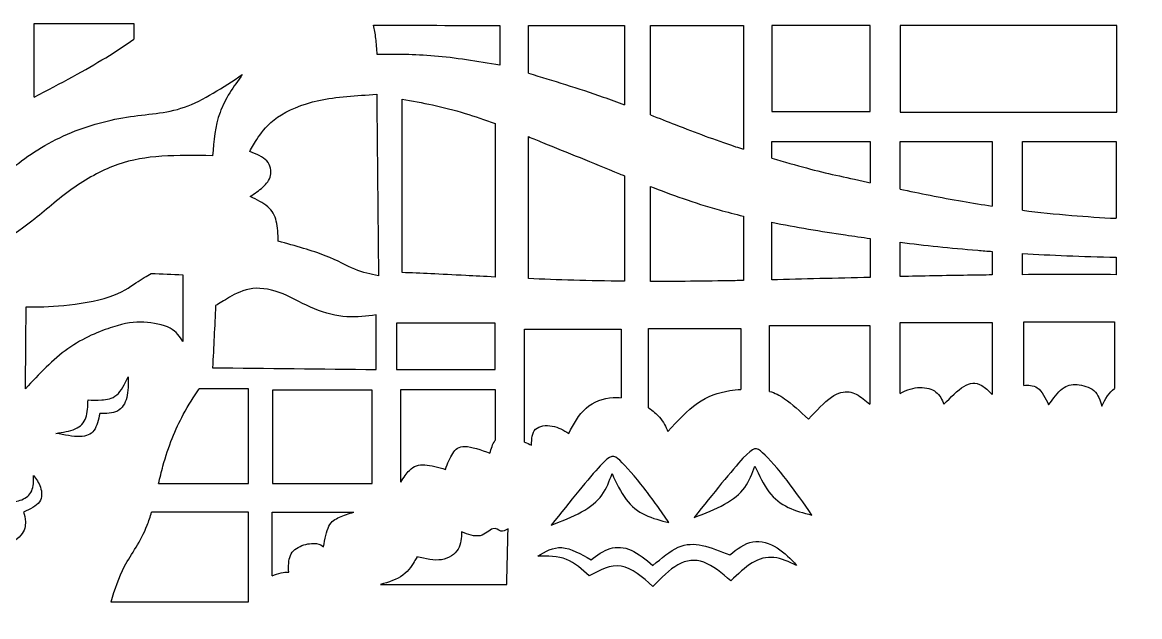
# Model space of a CAD drawing. Header units: millimetres. Extents: x 30 to 570, y 16 to 401.
# Drawn here: x 269.1 to 389.3, y 214.3 to 278.2 of the extents above; entities that cross this region are included whole.
import ezdxf

# ---------------------------------------------------------------- set-up
doc = ezdxf.new("R2010")
doc.units = ezdxf.units.MM
for name, color, linetype in [('Default', 7, 'Continuous'), ('DV1_Layer_1', 7, 'Continuous'), ('Layer_1', 7, 'Continuous')]:
    doc.layers.add(name, color=color, linetype=linetype)

# ---------------------------------------------------------------- blocks, each defined once
blk = doc.blocks.new('SE')
at = {"layer": 'DV1_Layer_1', "color": 7, "linetype": 'Continuous'}
for points, knots in [([(300.17, 19.96), (298.13, 20), (296.08, 20.05), (294.36, 20.47), (292.65, 20.89), (291.27, 21.7), (290.4, 22.74), (289.53, 23.79), (289.18, 25.08), (288.82, 26.37), (287.26, 26.33), (284.15, 26.24), (281.21, 28.28), (280.05, 29.42), (278.89, 30.55), (278.05, 31.8), (277.2, 33.05), (276.49, 32.42), (275.06, 31.18), (271.86, 31.53), (270.68, 32.31), (269.5, 33.09), (268.74, 34.47), (267.99, 35.85), (267.05, 34.87), (266.12, 33.89), (264.74, 33.38), (263.36, 32.87), (261.53, 32.83), (260.13, 33.16), (258.73, 33.49), (257.75, 34.21), (257.08, 35.07), (256.41, 35.94), (256.05, 36.97), (255.7, 37.99), (253.83, 37.9), (250.09, 37.72), (244.21, 39.86), (238.87, 42.26), (234.95, 41.91), (233.02, 41.42), (231.08, 40.93), (229.16, 40.13), (227.14, 38.79), (225.11, 37.46), (222.98, 35.59), (220.46, 33.87), (217.95, 32.16), (212.16, 29.04), (208.28, 27.04), (201.96, 24.99), (198.96, 24.34), (195.95, 23.7), (193.1, 23.43), (189.43, 23.5), (185.76, 23.56), (181.26, 23.97), (177.1, 25.28), (172.94, 26.59), (165.28, 31.04), (156.91, 35.5), (153.21, 37.08), (149.52, 38.66), (146.31, 39.59), (143.49, 40.01), (140.66, 40.44), (138.21, 40.35), (135.87, 39.66), (133.54, 38.97), (129.08, 36.39), (124.28, 35.59), (121.98, 35.41), (119.69, 35.23), (117.51, 35.27), (115.66, 35.63), (113.81, 35.99), (112.3, 36.65), (110.79, 37.32), (109.9, 35.81), (108.11, 32.78), (104.55, 31.53), (102.86, 31.24), (101.17, 30.96), (99.57, 31), (98.21, 31.53), (96.85, 32.07), (95.74, 33.09), (94.96, 34.21), (94.18, 35.32), (93.73, 36.52), (93.42, 37.79), (93.11, 39.06), (92.93, 40.39), (92.76, 41.73), (90.17, 40.88), (87.59, 40.04), (84.56, 39.21), (81.54, 38.39), (74.59, 36.79), (69.43, 36.43), (66.6, 36.68), (63.77, 36.92), (60.7, 37.59), (57.41, 38.9), (54.11, 40.22), (50.6, 42.17), (48.24, 45.18), (45.88, 48.18), (43.47, 56.29), (44.81, 61.36), (45.94, 63.41), (47.08, 65.46), (48.68, 67.02), (50.28, 68.57), (47.52, 70.89), (44.76, 73.2), (42, 75.52), (44.45, 78.15), (46.9, 80.77), (49.35, 83.4), (46.77, 85.8), (44.18, 88.21), (41.6, 90.61), (44.14, 93.24), (46.68, 95.87), (49.21, 98.49), (46.63, 101.12), (44.05, 103.75), (41.47, 106.37), (44.14, 109.04), (46.81, 111.71), (49.48, 114.39), (46.68, 116.88), (43.87, 119.37), (41.07, 121.87), (43.34, 124.63), (45.61, 127.39), (47.88, 130.15), (45.12, 132.68), (42.36, 135.22), (39.6, 137.76), (41.96, 140.39), (44.32, 143.01), (46.68, 145.64), (44.01, 148), (41.33, 150.36), (38.66, 152.72), (41.33, 155.3), (44.01, 157.88), (46.68, 160.46), (43.92, 162.87), (41.16, 165.27), (38.4, 167.68), (41.16, 170.39), (43.92, 173.11), (46.68, 175.82), (43.78, 178.09), (40.89, 180.36), (38, 182.63), (40.62, 185.31), (43.25, 187.98), (45.88, 190.65), (43.43, 193.14), (40.98, 195.63), (38.53, 198.13), (41.38, 200.49), (44.23, 202.85), (47.08, 205.21), (44.63, 207.7), (42.18, 210.19), (39.73, 212.69), (42.14, 215.22), (44.54, 217.76), (46.94, 220.3), (44.27, 222.66), (41.6, 225.02), (38.93, 227.38), (41.29, 230.32), (43.65, 233.25), (46.01, 236.19), (43.47, 238.37), (40.93, 240.56), (38.4, 242.74), (40.93, 245.68), (43.47, 248.61), (46.01, 251.55), (43.03, 253.56), (40.04, 255.56), (37.06, 257.56), (39.78, 259.83), (42.49, 262.1), (45.21, 264.37), (42.27, 267.04), (39.33, 269.72), (36.39, 272.39), (39.33, 274.92), (42.27, 277.46), (45.21, 280), (42.4, 282.49), (39.6, 284.99), (36.79, 287.48), (39.82, 290.06), (42.85, 292.64), (45.88, 295.23), (43.25, 297.81), (40.62, 300.39), (38, 302.97), (41.07, 305.29), (44.14, 307.6), (47.21, 309.92), (44.5, 311.88), (41.78, 313.84), (39.06, 315.79), (41.82, 318.51), (44.58, 321.23), (47.35, 323.94), (44.41, 326.79), (41.47, 329.64), (38.53, 332.49), (41.6, 334.8), (44.67, 337.12), (47.75, 339.43), (44.9, 342.24), (42.05, 345.04), (39.2, 347.85), (42, 349.94), (44.81, 352.03), (47.61, 354.13), (44.76, 356.17), (41.91, 358.22), (39.06, 360.27), (41.82, 363.07), (44.58, 365.88), (47.35, 368.68), (44.85, 370.78), (42.36, 372.87), (39.87, 374.96)], [0, 0, 0, 0, 0.011364, 0.011364, 0.011364, 0.022727, 0.022727, 0.022727, 0.034091, 0.034091, 0.034091, 0.045455, 0.056818, 0.056818, 0.056818, 0.068182, 0.068182, 0.068182, 0.079545, 0.090909, 0.090909, 0.090909, 0.102273, 0.102273, 0.102273, 0.113636, 0.113636, 0.113636, 0.125, 0.125, 0.125, 0.136364, 0.136364, 0.136364, 0.147727, 0.147727, 0.147727, 0.159091, 0.170455, 0.181818, 0.193182, 0.193182, 0.193182, 0.204545, 0.204545, 0.204545, 0.215909, 0.215909, 0.215909, 0.227273, 0.238636, 0.25, 0.25, 0.25, 0.261364, 0.261364, 0.261364, 0.272727, 0.272727, 0.272727, 0.284091, 0.295455, 0.295455, 0.295455, 0.306818, 0.306818, 0.306818, 0.318182, 0.318182, 0.318182, 0.329545, 0.340909, 0.340909, 0.340909, 0.352273, 0.352273, 0.352273, 0.363636, 0.363636, 0.363636, 0.375, 0.386364, 0.386364, 0.386364, 0.397727, 0.397727, 0.397727, 0.409091, 0.409091, 0.409091, 0.420455, 0.420455, 0.420455, 0.431818, 0.431818, 0.431818, 0.443182, 0.443182, 0.443182, 0.454545, 0.465909, 0.465909, 0.465909, 0.477273, 0.477273, 0.477273, 0.488636, 0.488636, 0.488636, 0.5, 0.511364, 0.511364, 0.511364, 0.522727, 0.522727, 0.522727, 0.534091, 0.534091, 0.534091, 0.545455, 0.545455, 0.545455, 0.556818, 0.556818, 0.556818, 0.568182, 0.568182, 0.568182, 0.579545, 0.579545, 0.579545, 0.590909, 0.590909, 0.590909, 0.602273, 0.602273, 0.602273, 0.613636, 0.613636, 0.613636, 0.625, 0.625, 0.625, 0.636364, 0.636364, 0.636364, 0.647727, 0.647727, 0.647727, 0.659091, 0.659091, 0.659091, 0.670455, 0.670455, 0.670455, 0.681818, 0.681818, 0.681818, 0.693182, 0.693182, 0.693182, 0.704545, 0.704545, 0.704545, 0.715909, 0.715909, 0.715909, 0.727273, 0.727273, 0.727273, 0.738636, 0.738636, 0.738636, 0.75, 0.75, 0.75, 0.761364, 0.761364, 0.761364, 0.772727, 0.772727, 0.772727, 0.784091, 0.784091, 0.784091, 0.795455, 0.795455, 0.795455, 0.806818, 0.806818, 0.806818, 0.818182, 0.818182, 0.818182, 0.829545, 0.829545, 0.829545, 0.840909, 0.840909, 0.840909, 0.852273, 0.852273, 0.852273, 0.863636, 0.863636, 0.863636, 0.875, 0.875, 0.875, 0.886364, 0.886364, 0.886364, 0.897727, 0.897727, 0.897727, 0.909091, 0.909091, 0.909091, 0.920455, 0.920455, 0.920455, 0.931818, 0.931818, 0.931818, 0.943182, 0.943182, 0.943182, 0.954545, 0.954545, 0.954545, 0.965909, 0.965909, 0.965909, 0.977273, 0.977273, 0.977273, 1, 1, 1, 1]), ([(300.17, 19.96), (302.22, 20), (304.27, 20.05), (305.98, 20.47), (307.7, 20.89), (309.08, 21.7), (309.95, 22.74), (310.81, 23.79), (311.17, 25.08), (311.53, 26.37), (313.09, 26.33), (316.2, 26.24), (319.14, 28.28), (320.3, 29.42), (321.46, 30.55), (322.3, 31.8), (323.15, 33.05), (323.86, 32.42), (325.28, 31.18), (328.49, 31.53), (329.67, 32.31), (330.85, 33.09), (331.61, 34.47), (332.36, 35.85), (333.3, 34.87), (334.23, 33.89), (335.61, 33.38), (336.99, 32.87), (338.82, 32.83), (340.22, 33.16), (341.62, 33.49), (342.6, 34.21), (343.27, 35.07), (343.94, 35.94), (344.29, 36.97), (344.65, 37.99), (346.52, 37.9), (350.26, 37.72), (356.14, 39.86), (361.48, 42.26), (365.4, 41.91), (367.33, 41.42), (369.27, 40.93), (371.18, 40.13), (373.21, 38.79), (375.24, 37.46), (377.37, 35.59), (379.89, 33.87), (382.4, 32.16), (388.19, 29.04), (392.06, 27.04), (398.39, 24.99), (401.39, 24.34), (404.4, 23.7), (407.25, 23.43), (410.92, 23.5), (414.59, 23.56), (419.09, 23.97), (423.25, 25.28), (427.41, 26.59), (435.07, 31.04), (443.44, 35.5), (447.14, 37.08), (450.83, 38.66), (454.04, 39.59), (456.86, 40.01), (459.69, 40.44), (462.14, 40.35), (464.48, 39.66), (466.81, 38.97), (471.26, 36.39), (476.07, 35.59), (478.37, 35.41), (480.66, 35.23), (482.84, 35.27), (484.69, 35.63), (486.54, 35.99), (488.05, 36.65), (489.56, 37.32), (490.45, 35.81), (492.23, 32.78), (495.8, 31.53), (497.49, 31.24), (499.18, 30.96), (500.78, 31), (502.14, 31.53), (503.5, 32.07), (504.61, 33.09), (505.39, 34.21), (506.17, 35.32), (506.61, 36.52), (506.93, 37.79), (507.24, 39.06), (507.42, 40.39), (507.59, 41.73), (510.18, 40.88), (512.76, 40.04), (515.78, 39.21), (518.81, 38.39), (525.76, 36.79), (530.92, 36.43), (533.75, 36.68), (536.58, 36.92), (539.65, 37.59), (542.94, 38.9), (546.24, 40.22), (549.75, 42.17), (552.11, 45.18), (554.47, 48.18), (556.88, 56.29), (555.54, 61.36), (554.41, 63.41), (553.27, 65.46), (551.67, 67.02), (550.07, 68.57), (552.83, 70.89), (555.59, 73.2), (558.35, 75.52), (555.9, 78.15), (553.45, 80.77), (551, 83.4), (553.58, 85.8), (556.16, 88.21), (558.75, 90.61), (556.21, 93.24), (553.67, 95.87), (551.13, 98.49), (553.72, 101.12), (556.3, 103.75), (558.88, 106.37), (556.21, 109.04), (553.54, 111.71), (550.87, 114.39), (553.67, 116.88), (556.48, 119.37), (559.28, 121.87), (557.01, 124.63), (554.74, 127.39), (552.47, 130.15), (555.23, 132.68), (557.99, 135.22), (560.75, 137.76), (558.39, 140.39), (556.03, 143.01), (553.67, 145.64), (556.34, 148), (559.01, 150.36), (561.68, 152.72), (559.01, 155.3), (556.34, 157.88), (553.67, 160.46), (556.43, 162.87), (559.19, 165.27), (561.95, 167.68), (559.19, 170.39), (556.43, 173.11), (553.67, 175.82), (556.57, 178.09), (559.46, 180.36), (562.35, 182.63), (559.73, 185.31), (557.1, 187.98), (554.47, 190.65), (556.92, 193.14), (559.37, 195.63), (561.82, 198.13), (558.97, 200.49), (556.12, 202.85), (553.27, 205.21), (555.72, 207.7), (558.17, 210.19), (560.62, 212.69), (558.21, 215.22), (555.81, 217.76), (553.4, 220.3), (556.08, 222.66), (558.75, 225.02), (561.42, 227.38), (559.06, 230.32), (556.7, 233.25), (554.34, 236.19), (556.88, 238.37), (559.41, 240.56), (561.95, 242.74), (559.41, 245.68), (556.88, 248.61), (554.34, 251.55), (557.32, 253.56), (560.3, 255.56), (563.29, 257.56), (560.57, 259.83), (557.86, 262.1), (555.14, 264.37), (558.08, 267.04), (561.02, 269.72), (563.96, 272.39), (561.02, 274.92), (558.08, 277.46), (555.14, 280), (557.95, 282.49), (560.75, 284.99), (563.55, 287.48), (560.53, 290.06), (557.5, 292.64), (554.47, 295.23), (557.1, 297.81), (559.73, 300.39), (562.35, 302.97), (559.28, 305.29), (556.21, 307.6), (553.14, 309.92), (555.85, 311.88), (558.57, 313.84), (561.28, 315.79), (558.52, 318.51), (555.76, 321.23), (553, 323.94), (555.94, 326.79), (558.88, 329.64), (561.82, 332.49), (558.75, 334.8), (555.67, 337.12), (552.6, 339.43), (555.45, 342.24), (558.3, 345.04), (561.15, 347.85), (558.35, 349.94), (555.54, 352.03), (552.74, 354.13), (555.59, 356.17), (558.44, 358.22), (561.28, 360.27), (558.52, 363.07), (555.76, 365.88), (553, 368.68), (555.5, 370.78), (557.99, 372.87), (560.48, 374.96)], [0, 0, 0, 0, 0.011364, 0.011364, 0.011364, 0.022727, 0.022727, 0.022727, 0.034091, 0.034091, 0.034091, 0.045455, 0.056818, 0.056818, 0.056818, 0.068182, 0.068182, 0.068182, 0.079545, 0.090909, 0.090909, 0.090909, 0.102273, 0.102273, 0.102273, 0.113636, 0.113636, 0.113636, 0.125, 0.125, 0.125, 0.136364, 0.136364, 0.136364, 0.147727, 0.147727, 0.147727, 0.159091, 0.170455, 0.181818, 0.193182, 0.193182, 0.193182, 0.204545, 0.204545, 0.204545, 0.215909, 0.215909, 0.215909, 0.227273, 0.238636, 0.25, 0.25, 0.25, 0.261364, 0.261364, 0.261364, 0.272727, 0.272727, 0.272727, 0.284091, 0.295455, 0.295455, 0.295455, 0.306818, 0.306818, 0.306818, 0.318182, 0.318182, 0.318182, 0.329545, 0.340909, 0.340909, 0.340909, 0.352273, 0.352273, 0.352273, 0.363636, 0.363636, 0.363636, 0.375, 0.386364, 0.386364, 0.386364, 0.397727, 0.397727, 0.397727, 0.409091, 0.409091, 0.409091, 0.420455, 0.420455, 0.420455, 0.431818, 0.431818, 0.431818, 0.443182, 0.443182, 0.443182, 0.454545, 0.465909, 0.465909, 0.465909, 0.477273, 0.477273, 0.477273, 0.488636, 0.488636, 0.488636, 0.5, 0.511364, 0.511364, 0.511364, 0.522727, 0.522727, 0.522727, 0.534091, 0.534091, 0.534091, 0.545455, 0.545455, 0.545455, 0.556818, 0.556818, 0.556818, 0.568182, 0.568182, 0.568182, 0.579545, 0.579545, 0.579545, 0.590909, 0.590909, 0.590909, 0.602273, 0.602273, 0.602273, 0.613636, 0.613636, 0.613636, 0.625, 0.625, 0.625, 0.636364, 0.636364, 0.636364, 0.647727, 0.647727, 0.647727, 0.659091, 0.659091, 0.659091, 0.670455, 0.670455, 0.670455, 0.681818, 0.681818, 0.681818, 0.693182, 0.693182, 0.693182, 0.704545, 0.704545, 0.704545, 0.715909, 0.715909, 0.715909, 0.727273, 0.727273, 0.727273, 0.738636, 0.738636, 0.738636, 0.75, 0.75, 0.75, 0.761364, 0.761364, 0.761364, 0.772727, 0.772727, 0.772727, 0.784091, 0.784091, 0.784091, 0.795455, 0.795455, 0.795455, 0.806818, 0.806818, 0.806818, 0.818182, 0.818182, 0.818182, 0.829545, 0.829545, 0.829545, 0.840909, 0.840909, 0.840909, 0.852273, 0.852273, 0.852273, 0.863636, 0.863636, 0.863636, 0.875, 0.875, 0.875, 0.886364, 0.886364, 0.886364, 0.897727, 0.897727, 0.897727, 0.909091, 0.909091, 0.909091, 0.920455, 0.920455, 0.920455, 0.931818, 0.931818, 0.931818, 0.943182, 0.943182, 0.943182, 0.954545, 0.954545, 0.954545, 0.965909, 0.965909, 0.965909, 0.977273, 0.977273, 0.977273, 1, 1, 1, 1]), ([(270.4, 270.13), (270.4, 270.13), (270.4, 278.03), (270.4, 278.03), (281.12, 278.03), (281.12, 278.03), (281.12, 276.36), (281.12, 276.36)], [0, 0, 0, 0, 0.25, 0.25, 0.5, 0.5, 1, 1, 1, 1]), ([(306.92, 277.87), (307, 277.41), (307.09, 276.95), (307.16, 276.43), (307.23, 275.9), (307.27, 275.3), (307.31, 274.7), (309.29, 274.72), (311.27, 274.74), (313.47, 274.55), (315.67, 274.36), (318.09, 273.96), (320.51, 273.56), (320.51, 274.99), (320.51, 276.41), (320.51, 277.83), (315.98, 277.84), (311.45, 277.86), (306.92, 277.87)], [0, 0, 0, 0, 0.142857, 0.142857, 0.142857, 0.285714, 0.285714, 0.285714, 0.428571, 0.428571, 0.428571, 0.571429, 0.571429, 0.571429, 0.714286, 0.714286, 0.714286, 1, 1, 1, 1]), ([(323.57, 272.7), (323.57, 272.7), (323.57, 277.83), (323.57, 277.83), (333.9, 277.83), (333.9, 277.83), (333.9, 269.31), (333.9, 269.31)], [0, 0, 0, 0, 0.25, 0.25, 0.5, 0.5, 1, 1, 1, 1]), ([(336.7, 268.23), (336.7, 268.23), (336.7, 277.83), (336.7, 277.83), (346.7, 277.83), (346.7, 277.83), (346.7, 264.53), (346.7, 264.53)], [0, 0, 0, 0, 0.25, 0.25, 0.5, 0.5, 1, 1, 1, 1]), ([(270.4, 270.13), (271.81, 270.87), (273.23, 271.61), (274.53, 272.32), (275.83, 273.02), (277.01, 273.71), (278.09, 274.37), (279.17, 275.04), (280.15, 275.7), (281.12, 276.36)], [0, 0, 0, 0, 0.25, 0.25, 0.25, 0.5, 0.5, 0.5, 1, 1, 1, 1]), ([(292.79, 272.56), (290.7, 271.17), (288.61, 269.77), (286.57, 269.05), (284.52, 268.34), (282.52, 268.32), (280.34, 267.98), (278.15, 267.63), (275.77, 266.97), (273.56, 265.96), (271.35, 264.95), (269.31, 263.59), (267.85, 262.32), (266.4, 261.06), (265.53, 259.88), (264.06, 258.37), (262.87, 257.7), (262.87, 256.64), (262.87, 256.1), (263.33, 256.17), (263.8, 256.24), (264.64, 255.73), (265.02, 255.15), (265.4, 254.57), (265.98, 254.57), (266.55, 254.57), (268.17, 255.3), (269.22, 256.04), (270.48, 257.06), (271.75, 258.08), (273.24, 259.39), (274.77, 260.46), (276.3, 261.52), (277.88, 262.35), (279.41, 262.88), (280.95, 263.41), (282.44, 263.66), (284.12, 263.77), (285.81, 263.88), (287.7, 263.86), (289.59, 263.83), (289.72, 265.43), (289.85, 267.03), (290.39, 268.49), (290.92, 269.94), (291.85, 271.25), (292.79, 272.56)], [0, 0, 0, 0, 0.055556, 0.055556, 0.055556, 0.111111, 0.111111, 0.111111, 0.166667, 0.166667, 0.166667, 0.222222, 0.222222, 0.222222, 0.277778, 0.277778, 0.333333, 0.388889, 0.388889, 0.388889, 0.444444, 0.444444, 0.5, 0.5, 0.5, 0.555556, 0.555556, 0.611111, 0.611111, 0.611111, 0.666667, 0.666667, 0.666667, 0.722222, 0.722222, 0.722222, 0.777778, 0.777778, 0.777778, 0.833333, 0.833333, 0.833333, 0.888889, 0.888889, 0.888889, 1, 1, 1, 1]), ([(323.57, 272.7), (326.24, 271.9), (328.91, 271.1), (331.62, 270.14), (332.38, 269.87), (333.15, 269.59), (333.9, 269.31)], [0, 0, 0, 0, 0.333333, 0.333333, 0.333333, 1, 1, 1, 1]), ([(307.25, 270.43), (305.07, 270.3), (302.89, 270.17), (299.18, 269.37), (296.12, 268.03), (294.92, 266.43), (294.08, 265.19), (293.83, 264.75), (293.59, 264.3), (294.3, 264.01), (295.01, 263.72), (295.83, 262.81), (295.94, 262.19), (295.83, 261.69), (295.72, 261.19), (295.39, 260.81), (294.59, 260.1), (294.12, 259.77), (293.65, 259.44), (294.34, 259.1), (295.03, 258.77), (296.01, 257.93), (296.3, 257.41), (296.45, 256.78), (296.61, 256.15), (296.63, 255.39), (296.65, 254.64), (298.5, 254.13), (300.34, 253.62), (301.72, 253.08), (303.09, 252.55), (304, 251.99), (304.88, 251.63), (305.76, 251.26), (306.6, 251.08), (307.45, 250.91), (307.38, 257.41), (307.31, 263.92), (307.25, 270.43)], [0, 0, 0, 0, 0.0625, 0.0625, 0.125, 0.1875, 0.1875, 0.25, 0.25, 0.25, 0.3125, 0.3125, 0.375, 0.375, 0.375, 0.4375, 0.4375, 0.5, 0.5, 0.5, 0.5625, 0.5625, 0.625, 0.625, 0.625, 0.6875, 0.6875, 0.6875, 0.75, 0.75, 0.75, 0.8125, 0.8125, 0.8125, 0.875, 0.875, 0.875, 1, 1, 1, 1]), ([(309.98, 269.9), (312.14, 269.53), (314.33, 269.13), (316.78, 268.38), (317.81, 268.07), (318.88, 267.69), (319.98, 267.29)], [0, 0, 0, 0, 0.333333, 0.333333, 0.333333, 1, 1, 1, 1]), ([(336.7, 268.23), (337.64, 267.86), (338.53, 267.51), (339.37, 267.18), (341.66, 266.28), (343.48, 265.59), (345.87, 264.8), (346.14, 264.71), (346.42, 264.62), (346.7, 264.53)], [0, 0, 0, 0, 0.25, 0.25, 0.25, 0.5, 0.5, 0.5, 1, 1, 1, 1]), ([(323.57, 265.88), (324.08, 265.67), (324.59, 265.47), (325.08, 265.26), (327.82, 264.15), (330.36, 263.13), (333.39, 261.88), (333.56, 261.81), (333.73, 261.74), (333.9, 261.67)], [0, 0, 0, 0, 0.25, 0.25, 0.25, 0.5, 0.5, 0.5, 1, 1, 1, 1]), ([(349.76, 263.58), (349.76, 263.58), (349.76, 265.37), (349.76, 265.37), (360.36, 265.37), (360.36, 265.37), (360.36, 260.93), (360.36, 260.93)], [0, 0, 0, 0, 0.25, 0.25, 0.5, 0.5, 1, 1, 1, 1]), ([(363.56, 260.24), (363.56, 260.24), (363.56, 265.37), (363.56, 265.37), (373.49, 265.37), (373.49, 265.37), (373.49, 258.41), (373.49, 258.41)], [0, 0, 0, 0, 0.25, 0.25, 0.5, 0.5, 1, 1, 1, 1]), ([(376.75, 257.96), (376.75, 257.96), (376.75, 265.37), (376.75, 265.37), (386.82, 265.37), (386.82, 265.37), (386.82, 257.1), (386.82, 257.1)], [0, 0, 0, 0, 0.25, 0.25, 0.5, 0.5, 1, 1, 1, 1]), ([(349.76, 263.58), (351.07, 263.18), (352.37, 262.81), (353.5, 262.51), (355.78, 261.9), (357.41, 261.57), (360.07, 260.99), (360.17, 260.97), (360.26, 260.95), (360.36, 260.93)], [0, 0, 0, 0, 0.25, 0.25, 0.25, 0.5, 0.5, 0.5, 1, 1, 1, 1]), ([(336.7, 260.53), (338.92, 259.66), (341.37, 258.77), (344.09, 258.01), (344.94, 257.77), (345.81, 257.55), (346.7, 257.34)], [0, 0, 0, 0, 0.333333, 0.333333, 0.333333, 1, 1, 1, 1]), ([(363.56, 260.24), (365.61, 259.8), (367.92, 259.34), (370.28, 258.93), (371.34, 258.74), (372.41, 258.57), (373.49, 258.41)], [0, 0, 0, 0, 0.333333, 0.333333, 0.333333, 1, 1, 1, 1]), ([(376.75, 257.96), (378.5, 257.75), (380.27, 257.56), (382.04, 257.42), (383.62, 257.28), (385.19, 257.18), (386.82, 257.1)], [0, 0, 0, 0, 0.333333, 0.333333, 0.333333, 1, 1, 1, 1]), ([(349.76, 256.67), (352.36, 256.15), (355.06, 255.71), (357.69, 255.31), (358.59, 255.18), (359.47, 255.05), (360.36, 254.93)], [0, 0, 0, 0, 0.333333, 0.333333, 0.333333, 1, 1, 1, 1]), ([(363.56, 254.52), (366.23, 254.19), (368.96, 253.91), (371.92, 253.67), (372.43, 253.62), (372.96, 253.58), (373.49, 253.54)], [0, 0, 0, 0, 0.333333, 0.333333, 0.333333, 1, 1, 1, 1]), ([(319.98, 250.79), (318.84, 250.84), (317.8, 250.9), (316.85, 250.95), (314, 251.1), (311.97, 251.19), (309.98, 251.27)], [0, 0, 0, 0, 0.333333, 0.333333, 0.333333, 1, 1, 1, 1]), ([(269.53, 247.57), (269.51, 244.64), (269.48, 241.71), (269.46, 238.78), (270.93, 240.35), (272.39, 241.93), (275.66, 244.24), (277.46, 244.98), (278.84, 245.41), (280.21, 245.84), (281.17, 245.98), (282.19, 245.93), (283.21, 245.89), (284.3, 245.66), (285.01, 245.29), (285.72, 244.91), (286.06, 244.38), (286.39, 243.84), (286.39, 246.24), (286.39, 248.64), (286.39, 251.04), (285.26, 251.08), (284.12, 251.13), (282.99, 251.17), (282.5, 250.88), (282.01, 250.6), (281.35, 250.15), (280.68, 249.71), (279.84, 249.11), (277.08, 248.2), (275.17, 247.89), (273.59, 247.73), (272.02, 247.57), (270.77, 247.57), (269.53, 247.57)], [0, 0, 0, 0, 0.076923, 0.076923, 0.076923, 0.153846, 0.153846, 0.230769, 0.230769, 0.230769, 0.307692, 0.307692, 0.307692, 0.384615, 0.384615, 0.384615, 0.461538, 0.461538, 0.461538, 0.538462, 0.538462, 0.538462, 0.615385, 0.615385, 0.615385, 0.692308, 0.692308, 0.692308, 0.769231, 0.769231, 0.846154, 0.846154, 0.846154, 1, 1, 1, 1]), ([(333.9, 250.33), (331.96, 250.35), (330.16, 250.39), (328.47, 250.44), (326.73, 250.49), (325.09, 250.55), (323.57, 250.62)], [0, 0, 0, 0, 0.333333, 0.333333, 0.333333, 1, 1, 1, 1]), ([(346.7, 250.41), (346.41, 250.41), (346.12, 250.4), (345.83, 250.39), (342.44, 250.33), (339.43, 250.31), (336.7, 250.31)], [0, 0, 0, 0, 0.333333, 0.333333, 0.333333, 1, 1, 1, 1]), ([(373.49, 251.01), (372.6, 251), (371.71, 250.99), (370.83, 250.97), (368.39, 250.94), (365.96, 250.89), (363.56, 250.83)], [0, 0, 0, 0, 0.333333, 0.333333, 0.333333, 1, 1, 1, 1]), ([(307.18, 246.71), (307.18, 244.75), (307.18, 242.8), (307.18, 240.84), (301.32, 240.91), (295.45, 240.98), (289.59, 241.04), (289.7, 243.27), (289.81, 245.49), (289.92, 247.71), (290.34, 247.97), (290.77, 248.24), (291.41, 248.61), (292.05, 248.97), (292.92, 249.44), (294.92, 249.66), (296.05, 249.42), (298.3, 248.51), (299.41, 247.84), (300.56, 247.36), (301.72, 246.89), (302.92, 246.6), (304.03, 246.52), (305.14, 246.44), (306.16, 246.57), (307.18, 246.71)], [0, 0, 0, 0, 0.1, 0.1, 0.1, 0.2, 0.2, 0.2, 0.3, 0.3, 0.3, 0.4, 0.4, 0.4, 0.5, 0.5, 0.6, 0.6, 0.7, 0.7, 0.7, 0.8, 0.8, 0.8, 1, 1, 1, 1]), ([(349.5, 238.49), (349.5, 238.49), (349.5, 245.58), (349.5, 245.58), (360.3, 245.58), (360.3, 245.58), (360.3, 237.12), (360.3, 237.12)], [0, 0, 0, 0, 0.25, 0.25, 0.5, 0.5, 1, 1, 1, 1]), ([(363.56, 238.26), (363.56, 238.26), (363.56, 245.91), (363.56, 245.91), (373.49, 245.91), (373.49, 245.91), (373.49, 238.16), (373.49, 238.16)], [0, 0, 0, 0, 0.25, 0.25, 0.5, 0.5, 1, 1, 1, 1]), ([(376.89, 239.13), (376.89, 239.13), (376.89, 245.98), (376.89, 245.98), (386.64, 245.98), (386.64, 245.98), (386.64, 238.8), (386.64, 238.8)], [0, 0, 0, 0, 0.25, 0.25, 0.5, 0.5, 1, 1, 1, 1]), ([(323.17, 233.03), (323.17, 233.03), (323.17, 245.18), (323.17, 245.18), (333.57, 245.18), (333.57, 245.18), (333.57, 237.81), (333.57, 237.81)], [0, 0, 0, 0, 0.25, 0.25, 0.5, 0.5, 1, 1, 1, 1]), ([(336.5, 236.72), (336.5, 236.72), (336.5, 245.24), (336.5, 245.24), (346.43, 245.24), (346.43, 245.24), (346.43, 238.71), (346.43, 238.71)], [0, 0, 0, 0, 0.25, 0.25, 0.5, 0.5, 1, 1, 1, 1]), ([(280.52, 240.04), (280.15, 239.29), (279.77, 238.53), (278.79, 237.69), (277.59, 237.51), (276.66, 237.56), (276.19, 237.58), (276.17, 236.89), (276.15, 236.2), (275.95, 235.66), (275.75, 235.11), (275.37, 234.71), (274.81, 234.46), (274.24, 234.2), (273.48, 234.09), (272.73, 233.98), (273.66, 233.8), (274.59, 233.62), (275.3, 233.64), (276.02, 233.65), (276.5, 233.85), (276.83, 234.29), (277.15, 234.74), (277.3, 235.42), (277.46, 236.11), (278.15, 236.11), (278.84, 236.11), (279.35, 236.38), (279.86, 236.65), (280.19, 237.18), (280.36, 237.83), (280.52, 238.49), (280.52, 239.27), (280.52, 240.04)], [0, 0, 0, 0, 0.076923, 0.076923, 0.153846, 0.230769, 0.230769, 0.230769, 0.307692, 0.307692, 0.307692, 0.384615, 0.384615, 0.384615, 0.461538, 0.461538, 0.461538, 0.538462, 0.538462, 0.538462, 0.615385, 0.615385, 0.615385, 0.692308, 0.692308, 0.692308, 0.769231, 0.769231, 0.769231, 0.846154, 0.846154, 0.846154, 1, 1, 1, 1]), ([(363.56, 238.26), (364.3, 238.68), (365.03, 238.89), (365.69, 238.91), (366.38, 238.93), (367, 238.76), (367.42, 238.42), (367.85, 238.09), (368.07, 237.6), (368.29, 237.11), (369.02, 237.87), (369.76, 238.62), (370.42, 239.03), (371.09, 239.44), (371.69, 239.51), (372.35, 239.12), (372.72, 238.91), (373.1, 238.57), (373.49, 238.16)], [0, 0, 0, 0, 0.142857, 0.142857, 0.142857, 0.285714, 0.285714, 0.285714, 0.428571, 0.428571, 0.428571, 0.571429, 0.571429, 0.571429, 0.714286, 0.714286, 0.714286, 1, 1, 1, 1]), ([(376.89, 239.13), (377.32, 239.2), (377.88, 239.18), (378.33, 238.87), (378.84, 238.51), (379.2, 237.78), (379.55, 237.05), (380.04, 237.71), (380.53, 238.38), (381.51, 239.16), (382, 239.27), (382.61, 239.22), (383.22, 239.18), (383.95, 238.98), (384.42, 238.57), (384.88, 238.16), (385.08, 237.53), (385.28, 236.91), (385.66, 237.67), (386.04, 238.42), (386.64, 238.8)], [0, 0, 0, 0, 0.125, 0.125, 0.125, 0.25, 0.25, 0.25, 0.375, 0.375, 0.5, 0.5, 0.5, 0.625, 0.625, 0.625, 0.75, 0.75, 0.75, 1, 1, 1, 1]), ([(283.78, 228.58), (283.93, 229.21), (284.08, 229.84), (284.25, 230.45), (284.83, 232.58), (285.61, 234.45), (286.43, 235.99), (286.99, 237.03), (287.56, 237.93), (288.15, 238.78)], [0, 0, 0, 0, 0.25, 0.25, 0.25, 0.5, 0.5, 0.5, 1, 1, 1, 1]), ([(283.78, 228.58), (283.78, 228.58), (293.45, 228.58), (293.45, 228.58), (293.45, 238.78), (293.45, 238.78), (288.15, 238.78), (288.15, 238.78)], [0, 0, 0, 0, 0.25, 0.25, 0.5, 0.5, 1, 1, 1, 1]), ([(309.86, 228.73), (309.86, 228.73), (309.86, 238.69), (309.86, 238.69), (320.01, 238.69), (320.01, 238.69), (320.01, 233.24), (320.01, 233.24)], [0, 0, 0, 0, 0.25, 0.25, 0.5, 0.5, 1, 1, 1, 1]), ([(336.5, 236.72), (336.98, 236.41), (337.37, 236.06), (337.67, 235.72), (338.12, 235.2), (338.35, 234.69), (338.57, 234.18), (339.61, 235.31), (340.66, 236.45), (341.76, 237.21), (342.86, 237.98), (344.01, 238.38), (345.23, 238.58), (345.63, 238.64), (346.03, 238.69), (346.43, 238.71)], [0, 0, 0, 0, 0.166667, 0.166667, 0.166667, 0.333333, 0.333333, 0.333333, 0.5, 0.5, 0.5, 0.666667, 0.666667, 0.666667, 1, 1, 1, 1]), ([(349.5, 238.49), (350.09, 238.34), (350.59, 238.09), (351.14, 237.7), (351.92, 237.16), (352.81, 236.33), (353.7, 235.51), (354.56, 236.42), (355.43, 237.33), (356.17, 237.86), (356.92, 238.38), (357.54, 238.51), (358.08, 238.43), (358.63, 238.36), (359.09, 238.07), (359.59, 237.69), (359.82, 237.52), (360.06, 237.32), (360.3, 237.12)], [0, 0, 0, 0, 0.142857, 0.142857, 0.142857, 0.285714, 0.285714, 0.285714, 0.428571, 0.428571, 0.428571, 0.571429, 0.571429, 0.571429, 0.714286, 0.714286, 0.714286, 1, 1, 1, 1]), ([(323.17, 233.03), (323.42, 232.93), (323.66, 232.82), (323.91, 232.71), (323.93, 233.38), (323.95, 234.05), (324.34, 234.42), (324.73, 234.8), (325.48, 234.89), (326.14, 234.77), (326.8, 234.65), (327.35, 234.31), (327.91, 233.98), (328.44, 234.98), (329.51, 236.98), (331.64, 237.78), (332.69, 237.83), (332.99, 237.85), (333.28, 237.84), (333.57, 237.8)], [0, 0, 0, 0, 0.125, 0.125, 0.125, 0.25, 0.25, 0.25, 0.375, 0.375, 0.375, 0.5, 0.5, 0.5, 0.625, 0.75, 0.75, 0.75, 1, 1, 1, 1]), ([(309.86, 228.73), (310.15, 229.23), (310.45, 229.69), (310.77, 230), (311.25, 230.47), (311.78, 230.63), (313.09, 230.56), (313.87, 230.34), (314.64, 230.11), (314.89, 230.74), (315.13, 231.36), (315.43, 231.83), (315.73, 232.29), (316.09, 232.6), (316.77, 232.58), (317.44, 232.56), (318.44, 232.2), (319.44, 231.85), (319.58, 232.34), (319.71, 232.82), (319.96, 233.18), (319.98, 233.2), (320, 233.22), (320.01, 233.24)], [0, 0, 0, 0, 0.111111, 0.111111, 0.111111, 0.222222, 0.222222, 0.333333, 0.333333, 0.333333, 0.444444, 0.444444, 0.444444, 0.555556, 0.555556, 0.555556, 0.666667, 0.666667, 0.666667, 0.777778, 0.777778, 0.777778, 1, 1, 1, 1]), ([(341.41, 224.94), (343.45, 227.49), (345.5, 230.05), (346.66, 231.3), (347.83, 232.56), (348.12, 232.51), (349.43, 231.29), (350.45, 230.11), (351.4, 228.9), (352.34, 227.69), (353.21, 226.45), (354.07, 225.2), (353.18, 225.42), (352.3, 225.65), (351.51, 226.02), (350.72, 226.4), (350.03, 226.94), (349.45, 227.7), (348.88, 228.47), (348.41, 229.47), (347.94, 230.47), (347.65, 229.67), (347.36, 228.87), (346.85, 228.17), (346.34, 227.47), (345.61, 226.87), (344.67, 226.35), (343.72, 225.82), (342.57, 225.38), (341.41, 224.94)], [0, 0, 0, 0, 0.090909, 0.090909, 0.090909, 0.181818, 0.181818, 0.272727, 0.272727, 0.272727, 0.363636, 0.363636, 0.363636, 0.454545, 0.454545, 0.454545, 0.545455, 0.545455, 0.545455, 0.636364, 0.636364, 0.636364, 0.727273, 0.727273, 0.727273, 0.818182, 0.818182, 0.818182, 1, 1, 1, 1]), ([(326.04, 224.12), (328.08, 226.67), (330.13, 229.23), (331.29, 230.48), (332.46, 231.74), (332.75, 231.69), (334.06, 230.47), (335.08, 229.29), (336.02, 228.08), (336.97, 226.87), (337.84, 225.63), (338.7, 224.38), (337.81, 224.61), (336.92, 224.83), (336.14, 225.21), (335.35, 225.58), (334.66, 226.12), (334.08, 226.88), (333.5, 227.65), (333.04, 228.65), (332.57, 229.65), (332.28, 228.85), (331.99, 228.05), (331.48, 227.35), (330.97, 226.65), (330.24, 226.05), (329.29, 225.53), (328.35, 225.01), (327.2, 224.56), (326.04, 224.12)], [0, 0, 0, 0, 0.090909, 0.090909, 0.090909, 0.181818, 0.181818, 0.272727, 0.272727, 0.272727, 0.363636, 0.363636, 0.363636, 0.454545, 0.454545, 0.454545, 0.545455, 0.545455, 0.545455, 0.636364, 0.636364, 0.636364, 0.727273, 0.727273, 0.727273, 0.818182, 0.818182, 0.818182, 1, 1, 1, 1]), ([(270.33, 229.45), (270.33, 228.85), (270.33, 228.25), (269.93, 227.34), (269.53, 227.03), (268.6, 226.67), (268.06, 226.63), (267.53, 226.58), (267.55, 225.83), (267.57, 225.07), (267.53, 224.53), (267.49, 223.98), (267.37, 223.65), (266.99, 223.34), (266.6, 223.03), (265.93, 222.74), (265.26, 222.45), (265.26, 221.9), (265.26, 221.34), (264.93, 220.23), (264.6, 219.67), (264.1, 219.37), (263.6, 219.07), (262.93, 219.03), (262.27, 218.99), (263.33, 218.76), (264.4, 218.54), (265.15, 218.7), (265.91, 218.85), (266.35, 219.39), (266.59, 219.93), (266.82, 220.47), (266.84, 221.03), (266.86, 221.58), (267.69, 222.05), (268.51, 222.52), (268.95, 223.02), (269.4, 223.52), (269.46, 224.05), (269.45, 224.47), (269.44, 224.89), (269.35, 225.21), (269.26, 225.52), (269.95, 225.83), (270.64, 226.14), (270.96, 226.61), (271.28, 227.07), (271.24, 227.69), (271.07, 228.19), (270.91, 228.69), (270.62, 229.07), (270.33, 229.45)], [0, 0, 0, 0, 0.052632, 0.052632, 0.105263, 0.105263, 0.157895, 0.157895, 0.157895, 0.210526, 0.210526, 0.210526, 0.263158, 0.263158, 0.263158, 0.315789, 0.315789, 0.315789, 0.368421, 0.368421, 0.421053, 0.421053, 0.421053, 0.473684, 0.473684, 0.473684, 0.526316, 0.526316, 0.526316, 0.578947, 0.578947, 0.578947, 0.631579, 0.631579, 0.631579, 0.684211, 0.684211, 0.684211, 0.736842, 0.736842, 0.736842, 0.789474, 0.789474, 0.789474, 0.842105, 0.842105, 0.842105, 0.894737, 0.894737, 0.894737, 1, 1, 1, 1]), ([(278.66, 215.87), (278.66, 215.87), (293.45, 215.87), (293.45, 215.87), (293.45, 225.52), (293.45, 225.52), (283.02, 225.52), (283.02, 225.52)], [0, 0, 0, 0, 0.25, 0.25, 0.5, 0.5, 1, 1, 1, 1]), ([(278.67, 215.87), (279.07, 217.19), (279.5, 218.5), (280.13, 219.69), (280.86, 221.07), (281.86, 222.3), (282.56, 224.11), (282.73, 224.55), (282.88, 225.02), (283.02, 225.52)], [0, 0, 0, 0, 0.25, 0.25, 0.25, 0.5, 0.5, 0.5, 1, 1, 1, 1]), ([(295.99, 218.65), (295.99, 218.65), (295.99, 225.52), (295.99, 225.52), (304.78, 225.52), (304.78, 225.52)], [0, 0, 0, 0, 0.333333, 0.333333, 1, 1, 1, 1]), ([(295.99, 218.65), (296.32, 218.79), (296.99, 219.05), (297.52, 219.05), (297.78, 219.05), (297.76, 219.7), (297.74, 220.34), (297.96, 220.84), (298.18, 221.34), (298.65, 221.7), (299.2, 221.91), (299.74, 222.12), (300.36, 222.18), (300.76, 222.14), (301.17, 222.09), (301.35, 221.93), (301.53, 221.77), (301.68, 222.62), (301.83, 223.47), (302.11, 224), (302.38, 224.54), (302.78, 224.76), (303.25, 224.96), (303.72, 225.16), (304.25, 225.34), (304.78, 225.52)], [0, 0, 0, 0, 0.1, 0.2, 0.2, 0.2, 0.3, 0.3, 0.3, 0.4, 0.4, 0.4, 0.5, 0.5, 0.5, 0.6, 0.6, 0.6, 0.7, 0.7, 0.7, 0.8, 0.8, 0.8, 1, 1, 1, 1]), ([(321.38, 223.72), (321.33, 221.72), (321.29, 219.72), (321.24, 217.72), (316.71, 217.72), (312.18, 217.72), (307.65, 217.72), (308.54, 217.99), (309.42, 218.25), (310.73, 219.23), (311.16, 219.94), (311.37, 220.31), (311.58, 220.67), (311.58, 220.7), (311.58, 220.72), (312.51, 220.5), (313.45, 220.27), (314.23, 220.4), (315.02, 220.52), (315.67, 220.99), (316, 221.54), (316.33, 222.1), (316.36, 222.74), (316.38, 223.38), (317.09, 223.12), (317.8, 222.85), (318.95, 223.1), (319.4, 223.61), (319.74, 223.72), (320.09, 223.83), (320.33, 223.54), (320.59, 223.47), (320.84, 223.41), (321.11, 223.56), (321.38, 223.72)], [0, 0, 0, 0, 0.076923, 0.076923, 0.076923, 0.153846, 0.153846, 0.153846, 0.230769, 0.230769, 0.307692, 0.307692, 0.307692, 0.384615, 0.384615, 0.384615, 0.461538, 0.461538, 0.461538, 0.538462, 0.538462, 0.538462, 0.615385, 0.615385, 0.615385, 0.692308, 0.692308, 0.769231, 0.769231, 0.769231, 0.846154, 0.846154, 0.846154, 1, 1, 1, 1]), ([(324.57, 220.79), (325.66, 220.79), (326.75, 220.79), (328.59, 220.07), (329.35, 219.36), (330.11, 218.65), (331.26, 219.27), (332.42, 219.9), (333.56, 219.71), (334.7, 219.52), (335.84, 218.52), (336.97, 217.52), (337.86, 218.43), (338.75, 219.34), (339.66, 219.85), (340.57, 220.36), (341.5, 220.47), (342.46, 220.12), (343.41, 219.76), (344.39, 218.94), (345.37, 218.12), (346.12, 218.85), (346.88, 219.59), (347.64, 220.05), (348.41, 220.52), (349.19, 220.72), (349.99, 220.63), (350.79, 220.54), (351.61, 220.16), (352.43, 219.79), (351.79, 220.47), (351.14, 221.16), (350.34, 221.66), (349.54, 222.16), (348.59, 222.47), (347.71, 222.32), (346.83, 222.16), (346.03, 221.54), (345.23, 220.92), (344.21, 221.32), (343.19, 221.72), (342.28, 221.92), (341.37, 222.12), (340.57, 222.12), (338.83, 221.34), (337.9, 220.56), (336.97, 219.79), (336.19, 220.43), (335.41, 221.07), (333.86, 221.76), (333.08, 221.81), (332.36, 221.59), (331.64, 221.36), (330.97, 220.87), (330.31, 220.39), (329.22, 221.01), (328.13, 221.63), (327.17, 221.7), (326.22, 221.76), (325.4, 221.27), (324.57, 220.79)], [0, 0, 0, 0, 0.045455, 0.045455, 0.090909, 0.090909, 0.090909, 0.136364, 0.136364, 0.136364, 0.181818, 0.181818, 0.181818, 0.227273, 0.227273, 0.227273, 0.272727, 0.272727, 0.272727, 0.318182, 0.318182, 0.318182, 0.363636, 0.363636, 0.363636, 0.409091, 0.409091, 0.409091, 0.454545, 0.454545, 0.454545, 0.5, 0.5, 0.5, 0.545455, 0.545455, 0.545455, 0.590909, 0.590909, 0.590909, 0.636364, 0.636364, 0.636364, 0.681818, 0.681818, 0.727273, 0.727273, 0.727273, 0.772727, 0.772727, 0.818182, 0.818182, 0.818182, 0.863636, 0.863636, 0.863636, 0.909091, 0.909091, 0.909091, 1, 1, 1, 1])]:
    blk.add_open_spline(points, degree=3, knots=knots, dxfattribs=at)
for points in [[(309.98, 251.27), (309.98, 251.27), (309.98, 269.9), (309.98, 269.9)], [(319.98, 267.28), (319.98, 267.28), (319.98, 250.79), (319.98, 250.79)], [(323.57, 250.62), (323.57, 250.62), (323.57, 265.88), (323.57, 265.88)], [(333.9, 261.67), (333.9, 261.67), (333.9, 250.33), (333.9, 250.33)], [(336.7, 250.31), (336.7, 250.31), (336.7, 260.53), (336.7, 260.53)], [(346.7, 257.34), (346.7, 257.34), (346.7, 250.41), (346.7, 250.41)], [(349.76, 250.48), (349.76, 250.48), (349.76, 256.67), (349.76, 256.67)], [(360.36, 254.93), (360.36, 254.93), (360.36, 250.75), (360.36, 250.75)], [(363.56, 250.83), (363.56, 250.83), (363.56, 254.52), (363.56, 254.52)], [(373.49, 253.54), (373.49, 253.54), (373.49, 251.01), (373.49, 251.01)], [(376.75, 253.32), (379.77, 253.14), (383.07, 252.99), (386.82, 252.91)], [(376.75, 251.04), (376.75, 251.04), (376.75, 253.32), (376.75, 253.32)], [(386.82, 252.91), (386.82, 252.91), (386.82, 251.04), (386.82, 251.04)], [(360.36, 250.75), (356.66, 250.66), (353.08, 250.56), (349.76, 250.48)], [(386.82, 251.04), (383.53, 251.06), (380.16, 251.06), (376.75, 251.04)]]:
    blk.add_open_spline(points, degree=3, dxfattribs=at)
at = {"layer": 'Layer_1', "color": 7, "linetype": 'Continuous'}
for p, q in [((360.36, 277.83), (349.76, 277.83)), ((349.76, 277.83), (349.76, 268.57)), ((360.36, 268.57), (360.36, 277.83)), ((386.88, 277.83), (363.56, 277.83)), ((363.56, 277.83), (363.56, 268.5)), ((386.88, 268.5), (386.88, 277.83)), ((349.76, 268.57), (360.36, 268.57)), ((363.56, 268.5), (386.88, 268.5)), ((319.98, 245.84), (309.38, 245.84)), ((309.38, 245.84), (309.38, 240.84)), ((319.98, 240.84), (319.98, 245.84)), ((309.38, 240.84), (319.98, 240.84)), ((306.78, 238.64), (296.05, 238.64)), ((296.05, 238.64), (296.05, 228.58)), ((306.78, 228.58), (306.78, 238.64)), ((296.05, 228.58), (306.78, 228.58))]:
    blk.add_line(p, q, dxfattribs=at)

msp = doc.modelspace()

# ---------------------------------------------------------------- block references
at = {"layer": 'Default'}
msp.add_blockref('SE', (0, 0), dxfattribs=at)

doc.saveas('drawing.dxf')
